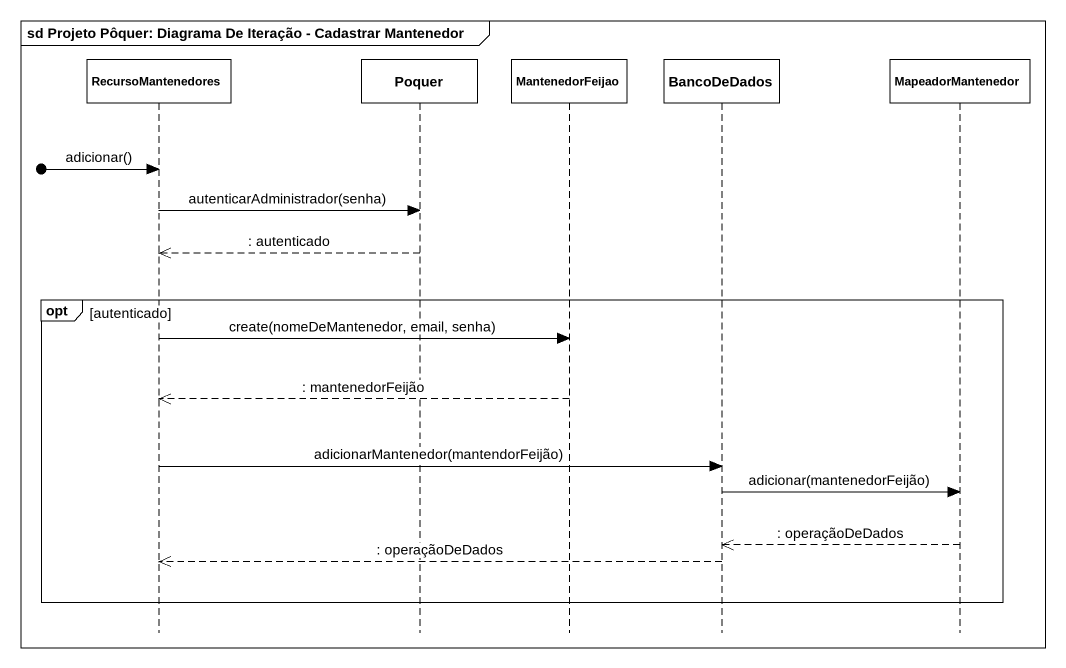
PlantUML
@startuml
mainframe sd Projeto Pôquer: Diagrama De Iteração - Cadastrar Mantenedor
hide footbox
participant RecursoMantenedores
participant Poquer
participant MantenedorFeijao
participant BancoDeDados
participant MapeadorMantenedor

[o-> RecursoMantenedores : adicionar()
RecursoMantenedores -> Poquer : autenticarAdministrador(senha)
Poquer -->> RecursoMantenedores : : autenticado
opt autenticado
  RecursoMantenedores -> MantenedorFeijao : create(nomeDeMantenedor, email, senha)
  MantenedorFeijao -->> RecursoMantenedores : : mantenedorFeijão
  RecursoMantenedores -> BancoDeDados : adicionarMantenedor(mantendorFeijão)
  BancoDeDados -> MapeadorMantenedor : adicionar(mantenedorFeijão)
  MapeadorMantenedor -->> BancoDeDados : : operaçãoDeDados
  BancoDeDados -->> RecursoMantenedores : : operaçãoDeDados
end
@enduml
